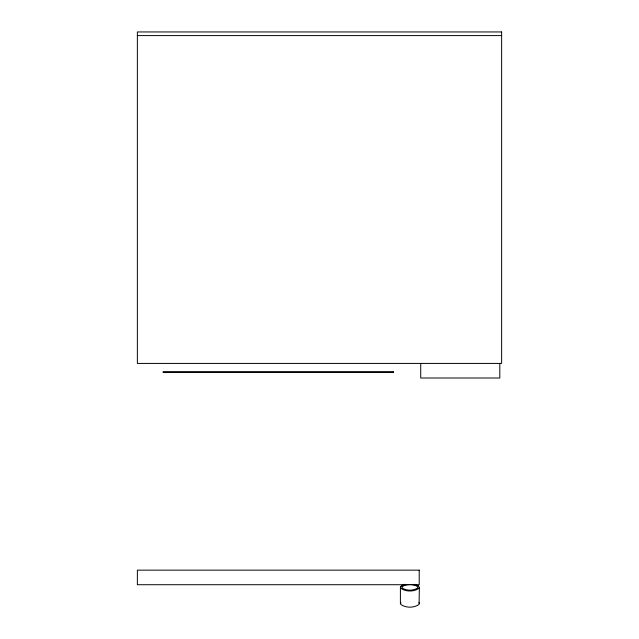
<?xml version="1.0" encoding="UTF-8"?>
<svg xmlns="http://www.w3.org/2000/svg" width="639" height="639" viewBox="0 0 639 639"><rect width="100%" height="100%" fill="white"/><g stroke="black" fill="none" stroke-linecap="round" stroke-linejoin="round"><path stroke-width="0.96" d="M418.106 585.596L419.376 587.417L419.056 604.398C414.024 608.096 405.765 608.096 400.733 604.398L400.733 602.545M400.405 603.472L400.405 587.353L401.683 585.596L405.15 584.302M419.056 588.327L419.376 587.353M400.733 586.506L403.185 584.925M419.056 588.271C414 591.914 405.789 591.914 400.733 588.271M137.369 35.592L501.631 35.592M414.639 584.302L418.106 585.659M400.405 587.353L400.733 588.327M419.056 602.545L419.376 603.472M499.81 363.423L499.81 378L420.718 378L420.718 363.423M402.075 586.754L402.075 587.96C406.452 590.915 413.337 590.915 417.714 587.96L417.714 586.754C413.337 583.798 406.452 583.798 402.075 586.754M501.631 31.95L137.369 31.95L137.369 363.423L501.631 363.423L501.631 31.95M393.52 371.626L163.129 371.626L163.129 372.537L393.52 372.537L393.52 371.626M419.216 570.148L137.369 570.148L137.369 584.717L419.216 584.717L419.216 570.148"/></g></svg>
